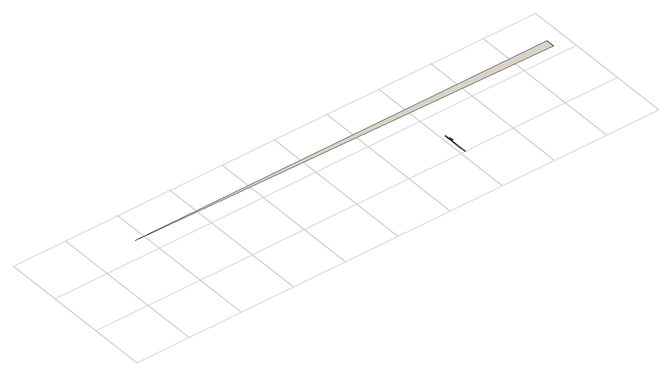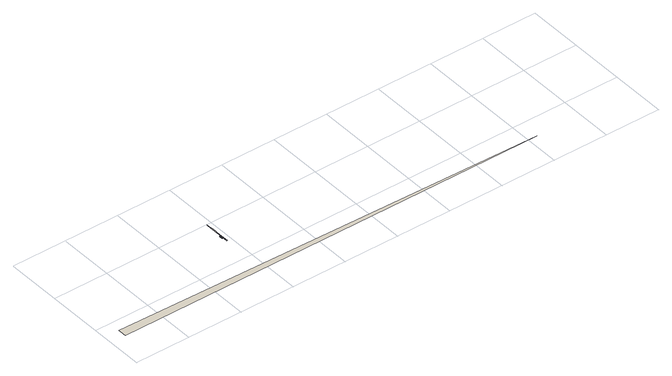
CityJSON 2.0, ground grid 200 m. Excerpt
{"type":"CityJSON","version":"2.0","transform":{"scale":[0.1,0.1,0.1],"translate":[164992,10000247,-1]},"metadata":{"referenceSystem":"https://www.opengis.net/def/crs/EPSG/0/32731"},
"CityObjects":{
"building1":{"type":"Building","attributes":{"properties":{"Pset_BuildingCommon":{"Reference":"Project Information","NumberOfStoreys":2},"Other":{"Category":"Project Information","Client Name":"Owner","Project Address":"Enter address here","Project Issue Date":"Issue Date","Project Name":"Project Name","Project Number":"Project Number","Project Status":"Project Status"}}},"geometry":[{"type":"MultiSurface","lod":"2.2","boundaries":[[[0,1,2]],[[2,1,3]],[[0,4,5]],[[0,2,4]],[[6,7,8]],[[9,10,8]],[[11,10,12]],[[13,14,15]],[[14,13,16]],[[17,13,16]],[[13,17,18]],[[9,6,8]],[[19,17,18]],[[17,19,20]],[[20,21,19]],[[22,19,21]],[[22,23,21]],[[24,21,23]],[[24,25,23]],[[26,23,25]],[[9,6,27]],[[10,12,28]],[[26,29,25]],[[12,10,30]],[[31,25,29]],[[31,32,29]],[[11,10,9]],[[33,29,32]],[[8,10,30]],[[9,27,34]],[[33,35,32]],[[36,32,35]],[[10,8,37]],[[38,35,36]],[[35,38,39]],[[40,38,39]],[[38,40,41]],[[37,7,8]],[[42,8,7]],[[42,6,7]],[[43,9,44]],[[45,7,6]],[[11,9,43]],[[14,16,15]],[[13,15,16]],[[13,18,16]],[[17,16,18]],[[45,27,6]],[[17,20,18]],[[19,18,20]],[[22,20,19]],[[11,43,46]],[[20,22,21]],[[47,6,27]],[[24,22,21]],[[22,24,23]],[[26,24,23]],[[24,26,25]],[[31,26,25]],[[47,34,27]],[[12,30,28]],[[26,31,29]],[[10,28,30]],[[48,27,34]],[[33,31,29]],[[31,33,32]],[[36,33,32]],[[10,37,30]],[[33,36,35]],[[35,39,36]],[[8,30,37]],[[38,36,39]],[[48,9,34]],[[38,41,39]],[[40,39,41]],[[49,34,9]],[[42,37,8]],[[37,42,7]],[[49,44,9]],[[45,42,7]],[[50,9,44]],[[42,45,6]],[[43,44,50]],[[44,43,51]],[[46,43,51]],[[47,45,6]],[[43,46,52]],[[15,16,53]],[[53,16,18]],[[11,46,52]],[[45,47,27]],[[46,11,54]],[[55,15,53]],[[20,56,18]],[[48,47,27]],[[56,20,22]],[[57,28,55]],[[47,48,34]],[[22,24,58]],[[57,30,28]],[[53,18,56]],[[26,58,24]],[[59,55,53]],[[31,58,26]],[[49,48,34]],[[39,41,60]],[[59,57,55]],[[39,61,36]],[[33,62,31]],[[36,62,33]],[[58,56,22]],[[48,49,9]],[[61,39,60]],[[62,36,61]],[[37,30,63]],[[57,30,63]],[[64,53,59]],[[64,53,56]],[[58,31,62]],[[50,49,9]],[[49,50,44]],[[57,59,63]],[[44,51,50]],[[43,50,51]],[[42,37,65]],[[43,52,51]],[[46,51,52]],[[58,62,66]],[[67,56,58]],[[46,54,52]],[[42,65,45]],[[64,68,59]],[[11,52,54]],[[59,69,64]],[[64,56,70]],[[37,63,65]],[[68,63,59]],[[59,63,69]],[[58,66,67]],[[45,65,47]],[[70,56,67]],[[68,64,70]],[[69,70,64]],[[47,71,48]],[[68,72,63]],[[69,63,72]],[[65,47,71]],[[70,73,68]],[[65,63,74]],[[69,73,70]],[[49,48,75]],[[4,2,5]],[[73,72,68]],[[74,63,72]],[[69,72,73]],[[75,48,71]],[[49,75,50]],[[74,71,65]],[[51,50,76]],[[51,77,52]],[[75,76,50]],[[51,76,77]],[[52,77,54]],[[78,79,80]],[[81,82,83]]]}]}
},
"vertices":[
[12175,6,10],[12175,50,10],[12175,936,10],[12160,272,10],[12175,980,10],[12153,980,10],[12209,679,10],[12207,679,10],[12204,679,10],[12218,679,10],[12202,679,10],[12223,679,10],[12201,679,10],[12162,802,10],[12162,801,10],[12195,801,10],[12195,802,10],[12162,803,10],[12195,803,10],[12162,804,10],[12195,804,10],[12162,806,10],[12195,806,10],[12162,810,10],[12195,810,10],[12162,812,10],[12195,812,10],[12212,679,10],[12201,795,10],[12162,815,10],[12202,795,10],[12195,815,10],[12162,817,10],[12195,817,10],[12214,679,10],[12162,819,10],[12195,819,10],[12204,795,10],[12162,822,10],[12195,822,10],[12162,823,10],[12195,823,10],[12207,795,10],[12221,679,10],[12220,679,10],[12209,795,10],[12222,679,10],[12212,795,10],[12214,795,10],[12218,795,10],[12220,795,10],[12221,795,10],[12222,795,10],[12200,804,10],[12223,795,10],[12199,800,10],[12202,813,10],[12203,800,10],[12202,817,10],[12204,805,10],[12197,823,10],[12199,822,10],[12202,822,10],[12210,806,10],[12205,811,10],[12215,803,10],[12205,821,10],[12209,819,10],[12211,812,10],[12212,812,10],[12211,817,10],[12220,806,10],[12217,812,10],[12214,814,10],[12219,810,10],[12221,803,10],[12222,800,10],[12222,797,10],[1675,2731,10],[17437,2731,10],[17437,2410,10],[13625,2731,10],[9930,2731,10],[15467,2731,10]
]}
